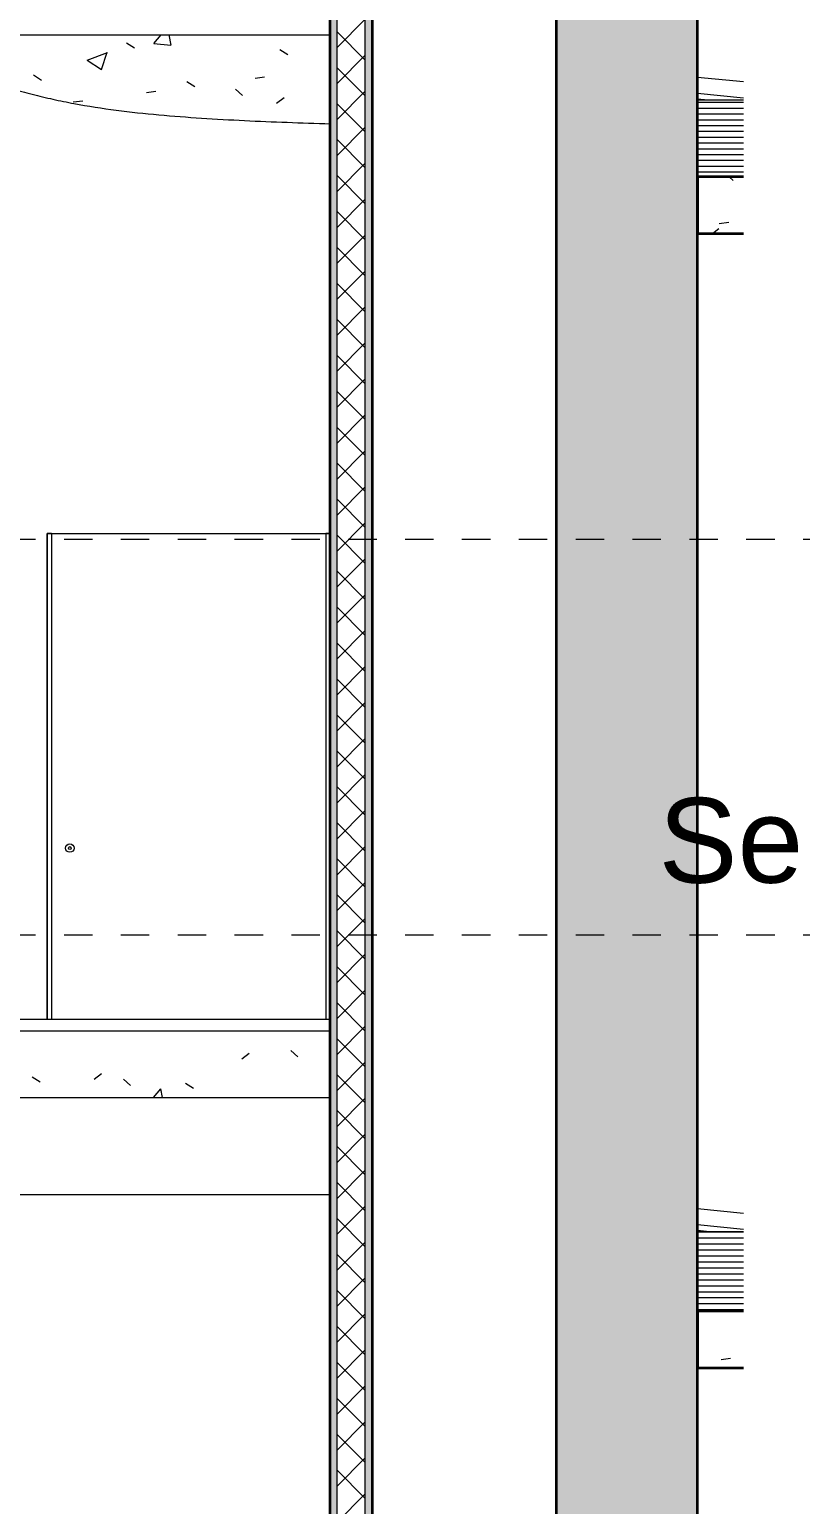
# Model space of a CAD drawing. Header units: metres. Extents: x -144 to 1000, y -717 to 29.
# Drawn here: x 348.96 to 351.67, y -651.8 to -646.61 of the extents above; entities that cross this region are included whole.
import ezdxf

# ---------------------------------------------------------------- set-up
doc = ezdxf.new("R2010")
doc.units = ezdxf.units.M
doc.linetypes.add('Punto 1 mm', pattern=[0.07499999999999998, 0, -0.07499999999999998])
for name, color, linetype, lineweight in [('A-DOOR', 1, 'Continuous', 9), ('A-DOOR-FRAM', 1, 'Continuous', 9), ('A-FLOR', 2, 'Continuous', 9), ('A-FLOR-LEVL', 51, 'Continuous', 9), ('A-FLOR-PATT', 8, 'Continuous', 50), ('A-WALL', 4, 'Continuous', 9), ('C-PRKG', 2, 'Continuous', 9), ('S-COLS', 7, 'Continuous', 9), ('S-STRS', 1, 'Continuous', 9)]:
    doc.layers.add(name, color=color, linetype=linetype, lineweight=lineweight)
doc.layers.add('A-WALL-PATT', color=7, linetype='Continuous', lineweight=35, true_color=0x9c9c9c)
doc.styles.add('Arial', font='arial.ttf', dxfattribs={"height": 0.4335940689947496})

msp = doc.modelspace()

# ---------------------------------------------------------------- hatches: boundary and pattern name
at = {"layer": 'A-WALL-PATT', "true_color": 0x747474}
msp.add_hatch(color=8, dxfattribs=at).paths.add_polyline_path([(350.0187104751728, -652.1865280121972), (350.0435683758385, -652.1865280121972), (350.0435683758385, -638.1666720366891), (350.0187104751728, -638.1666720366891), (350.0187104751728, -650.898450001562)])
at = {"layer": 'A-WALL-PATT', "lineweight": 5, "true_color": 0x747474}
msp.add_hatch(color=8, dxfattribs=at).paths.add_polyline_path([(350.1429999785012, -652.1865280121972), (350.1678578791668, -652.1865280121972), (350.1678578791668, -638.1666720366891), (350.1429999785012, -638.1666720366891), (350.1429999785012, -650.898450001562)])
at = {"layer": 'S-COLS', "true_color": 0x414141}
msp.add_hatch(color=250, dxfattribs=at).paths.add_polyline_path([(350.8141632964814, -652.1865280121972), (351.3113213097947, -652.1865280121972), (351.3113213097947, -602.7802286013728), (350.8141632964814, -602.7802286013728), (350.8141632964814, -650.898450001562)])

# ---------------------------------------------------------------- linework, layer by layer
at = {"layer": 'A-DOOR'}
for p, q in [((349.0393091889398, -648.3882407904646), (350.0037957347793, -648.3882407904646)), ((349.0393091889398, -648.3882407904646), (349.0393091889398, -650.0984643562667)), ((350.0037957347793, -648.3882407904646), (350.0037957347793, -650.0984643562667))]:
    msp.add_line(p, q, dxfattribs=at)
for radius in [0.01491474039948477, 0.004971580133161709]:
    msp.add_circle((349.103939730672, -649.4948219675614), radius, dxfattribs=at)
at = {"layer": 'A-DOOR-FRAM', "lineweight": 5}
for p, q in [((349.0243944485389, -648.3882407904646), (349.0243944485389, -650.0984643562667)), ((349.0393091889398, -648.3882407904646), (349.0243944485389, -648.3882407904646)), ((350.0187104751728, -648.3882407904646), (350.0037957347793, -648.3882407904646))]:
    msp.add_line(p, q, dxfattribs=at)
at = {"layer": 'A-FLOR'}
for p, q in [((351.3113213097947, -646.8619656895869), (351.4737585833043, -646.8619656895869)), ((351.3113213097947, -650.8442013762512), (351.4737585833043, -650.8442013762512))]:
    msp.add_line(p, q, dxfattribs=at)
at = {"layer": 'A-FLOR', "lineweight": 35}
for p, q in [((351.4737585833043, -647.1330252009109), (351.3113213097947, -647.1330252009109)), ((351.3113213097947, -647.1330252009109), (351.3113213097947, -647.3318884062435)), ((351.3113213097947, -647.3318884062435), (351.4737585833043, -647.3318884062435)), ((351.4737585833043, -651.1246077672811), (351.3113213097947, -651.1246077672811)), ((351.3113213097947, -651.1246077672811), (351.3113213097947, -651.3234709726064)), ((351.3113213097947, -651.3234709726064), (351.4737585833043, -651.3234709726064))]:
    msp.add_line(p, q, dxfattribs=at)
at = {"layer": 'A-FLOR-LEVL', "color": 251, "linetype": 'Punto 1 mm', "true_color": 0x6c6c6c}
for p, q in [((347.483259976512, -648.4081271109942), (354.0183689237581, -648.4081271109942)), ((347.483259976512, -649.8001695482787), (354.0183689237581, -649.8001695482787))]:
    msp.add_line(p, q, dxfattribs=at)
at = {"layer": 'A-FLOR-PATT', "color": 9, "lineweight": 5, "true_color": 0xc0c0c0}
for p, q in [((351.3113213097947, -646.8705168074127), (351.4737585833043, -646.8705168074127)), ((351.3113213097947, -646.8909201722824), (351.4737585833043, -646.8909201722824)), ((351.3113213097947, -646.9113235371449), (351.4737585833043, -646.9113235371449)), ((351.3113213097947, -646.9317269020073), (351.4737585833043, -646.9317269020073)), ((351.3113213097947, -646.952130266877), (351.4737585833043, -646.952130266877)), ((351.3113213097947, -646.9725336317467), (351.4737585833043, -646.9725336317467)), ((351.3113213097947, -646.9929369966092), (351.4737585833043, -646.9929369966092)), ((351.3113213097947, -647.0133403614789), (351.4737585833043, -647.0133403614789)), ((351.3113213097947, -647.0337437263486), (351.4737585833043, -647.0337437263486)), ((351.3113213097947, -647.054147091211), (351.4737585833043, -647.054147091211)), ((351.3113213097947, -647.0745504560807), (351.4737585833043, -647.0745504560807)), ((351.3113213097947, -647.0949538209431), (351.4737585833043, -647.0949538209431)), ((351.3113213097947, -647.1153571858129), (351.4737585833043, -647.1153571858129)), ((351.3113213097947, -650.8450863175065), (351.4737585833043, -650.8450863175065)), ((351.3113213097947, -650.866175760432), (351.4737585833043, -650.866175760432)), ((351.3113213097947, -650.8872652033576), (351.4737585833043, -650.8872652033576)), ((351.3113213097947, -650.9083546462832), (351.4737585833043, -650.9083546462832)), ((351.3113213097947, -650.9294440892088), (351.4737585833043, -650.9294440892088)), ((351.3113213097947, -650.9505335321344), (351.4737585833043, -650.9505335321344)), ((351.3113213097947, -650.97162297506), (351.4737585833043, -650.97162297506)), ((351.3113213097947, -650.9927124179783), (351.4737585833043, -650.9927124179783)), ((351.3113213097947, -651.0138018609111), (351.4737585833043, -651.0138018609111)), ((351.3113213097947, -651.0348913038367), (351.4737585833043, -651.0348913038367)), ((351.3113213097947, -651.0559807467623), (351.4737585833043, -651.0559807467623)), ((351.3113213097947, -651.0770701896879), (351.4737585833043, -651.0770701896879)), ((351.3113213097947, -651.0981596326135), (351.4737585833043, -651.0981596326135)), ((351.3113213097947, -651.1192490755391), (351.4737585833043, -651.1192490755391))]:
    msp.add_line(p, q, dxfattribs=at)
at = {"layer": 'A-FLOR-PATT', "color": 8, "lineweight": 5, "true_color": 0x828282}
for p, q in [((351.4234748543947, -647.1330252009109), (351.437271093482, -647.1456671248714)), ((351.3641863408609, -647.3318884062435), (351.3866117524501, -647.314680782704)), ((351.388387294113, -647.2972019858541), (351.421441487151, -647.2928503187838)), ((351.3946215516605, -651.2944359257569), (351.4276757447058, -651.2900842586939))]:
    msp.add_line(p, q, dxfattribs=at)
at = {"layer": 'A-WALL'}
for p, q in [((350.0435683758385, -652.1865280121972), (350.0435683758385, -602.9281120528292)), ((350.1429999785012, -652.1865280121972), (350.1429999785012, -602.9281120528292)), ((349.0243944485389, -650.0984643562667), (349.0243944485389, -648.3882407904646)), ((349.0243944485389, -648.3882407904646), (349.0393091889398, -648.3882407904646)), ((350.0037957347793, -648.3882407904646), (350.0187104751728, -648.3882407904646))]:
    msp.add_line(p, q, dxfattribs=at)
at = {"layer": 'A-WALL', "lineweight": 35}
for p, q in [((350.1678578791668, -652.1865280121972), (350.1678578791668, -602.9281120528292)), ((350.0187104751728, -636.5558800735423), (350.0187104751728, -652.1865280121972))]:
    msp.add_line(p, q, dxfattribs=at)
at = {"layer": 'A-WALL-PATT', "color": 1, "lineweight": 5, "true_color": 0xff0000}
for p, q in [((350.0435683758385, -646.6777740436853), (350.1429999785012, -646.5783424410226)), ((350.1429999785012, -646.7217778238817), (350.0435683758385, -646.6223462212117)), ((350.0435683758385, -646.8043298126038), (350.1429999785012, -646.7048982099338)), ((350.1429999785012, -646.8483335927929), (350.0435683758385, -646.7489019901229)), ((350.0435683758385, -646.930885581515), (350.1429999785012, -646.831453978845)), ((350.1429999785012, -646.9748893617041), (350.0435683758385, -646.8754577590414)), ((350.0435683758385, -647.0574413504262), (350.1429999785012, -646.9580097477635)), ((350.1429999785012, -647.1014451306153), (350.0435683758385, -647.0020135279526)), ((350.0435683758385, -647.1839971193374), (350.1429999785012, -647.0845655166747)), ((350.1429999785012, -647.2280008995265), (350.0435683758385, -647.1285692968711)), ((350.0435683758385, -647.3105528882486), (350.1429999785012, -647.2111212855859)), ((350.1429999785012, -647.354556668445), (350.0435683758385, -647.2551250657823)), ((350.0435683758385, -647.4371086571671), (350.1429999785012, -647.3376770545044)), ((350.1429999785012, -647.4811124373562), (350.0435683758385, -647.3816808346935)), ((350.0435683758385, -647.5636644260783), (350.1429999785012, -647.4642328234156)), ((350.1429999785012, -647.6076682062674), (350.0435683758385, -647.508236603612)), ((350.0435683758385, -647.6902201949895), (350.1429999785012, -647.5907885923341)), ((350.1429999785012, -647.7342239751858), (350.0435683758385, -647.6347923725232)), ((350.0435683758385, -647.8167759639007), (350.1429999785012, -647.7173443612453)), ((350.1429999785012, -647.8607797441043), (350.0435683758385, -647.7613481414344)), ((350.0435683758385, -647.9433317328192), (350.1429999785012, -647.8439001301565)), ((350.1429999785012, -647.9873355130155), (350.0435683758385, -647.8879039103456)), ((350.0435683758385, -648.0698875017304), (350.1429999785012, -647.9704558990677)), ((350.1429999785012, -648.1138912819267), (350.0435683758385, -648.0144596792641)), ((350.0435683758385, -648.1964432706488), (350.1429999785012, -648.0970116679862)), ((350.1429999785012, -648.2404470508379), (350.0435683758385, -648.1410154481753)), ((350.0435683758385, -648.32299903956), (350.1429999785012, -648.2235674368974)), ((350.1429999785012, -648.3670028197491), (350.0435683758385, -648.2675712170865)), ((350.0435683758385, -648.4495548084712), (350.1429999785012, -648.3501232058086)), ((350.1429999785012, -648.4935585886676), (350.0435683758385, -648.3941269859977)), ((350.0435683758385, -648.5761105773897), (350.1429999785012, -648.4766789747198)), ((350.1429999785012, -648.6201143575788), (350.0435683758385, -648.5206827549089)), ((350.0435683758385, -648.7026663463009), (350.1429999785012, -648.603234743631)), ((350.1429999785012, -648.74667012649), (350.0435683758385, -648.6472385238274)), ((350.0435683758385, -648.8292221152121), (350.1429999785012, -648.7297905125495)), ((350.1429999785012, -648.8732258954012), (350.0435683758385, -648.7737942927458)), ((350.0435683758385, -648.9557778841233), (350.1429999785012, -648.8563462814607)), ((350.1429999785012, -648.9997816643197), (350.0435683758385, -648.900350061657)), ((350.0435683758385, -649.0823336530418), (350.1429999785012, -648.9829020503719)), ((350.1429999785012, -649.1263374332309), (350.0435683758385, -649.0269058305682)), ((350.0435683758385, -649.208889421953), (350.1429999785012, -649.1094578192904)), ((350.1429999785012, -649.2528932021421), (350.0435683758385, -649.1534615994867)), ((350.0435683758385, -649.3354451908642), (350.1429999785012, -649.2360135882016)), ((350.1429999785012, -649.3794489710606), (350.0435683758385, -649.2800173683979)), ((350.0435683758385, -649.4620009597754), (350.1429999785012, -649.36256935712)), ((350.1429999785012, -649.5060047399718), (350.0435683758385, -649.4065731373091)), ((350.0435683758385, -649.5885567286866), (350.1429999785012, -649.4891251260312)), ((350.1429999785012, -649.6325605088903), (350.0435683758385, -649.5331289062203)), ((350.0435683758385, -649.7151124976051), (350.1429999785012, -649.6156808949424)), ((350.1429999785012, -649.7591162778015), (350.0435683758385, -649.6596846751315)), ((350.0435683758385, -649.8416682665236), (350.1429999785012, -649.7422366638536)), ((350.1429999785012, -649.8856720467127), (350.0435683758385, -649.78624044405)), ((350.0435683758385, -649.9682240354348), (350.1429999785012, -649.8687924327721)), ((350.1429999785012, -650.0122278156239), (350.0435683758385, -649.9127962129612)), ((350.0435683758385, -650.094779804346), (350.1429999785012, -649.9953482016833)), ((350.1429999785012, -650.1387835845424), (350.0435683758385, -650.0393519818724)), ((350.0435683758385, -650.2213355732645), (350.1429999785012, -650.1219039705945)), ((350.1429999785012, -650.2653393534536), (350.0435683758385, -650.1659077507836)), ((350.0435683758385, -650.3478913421757), (350.1429999785012, -650.2484597395057)), ((350.1429999785012, -650.3918951223648), (350.0435683758385, -650.2924635197021)), ((350.0435683758385, -650.4744471110869), (350.1429999785012, -650.3750155084242)), ((350.1429999785012, -650.518450891276), (350.0435683758385, -650.4190192886133)), ((350.0435683758385, -650.6010028799981), (350.1429999785012, -650.5015712773354)), ((350.1429999785012, -650.6450066601872), (350.0435683758385, -650.5455750575318)), ((350.0435683758385, -650.7275586489093), (350.1429999785012, -650.6281270462466)), ((350.1429999785012, -650.7715624291056), (350.0435683758385, -650.672130826443)), ((350.0435683758385, -650.8541144178278), (350.1429999785012, -650.7546828151578)), ((350.1429999785012, -650.8981181980168), (350.0435683758385, -650.7986865953542)), ((350.0435683758385, -650.980670186739), (350.1429999785012, -650.8812385840763)), ((350.1429999785012, -651.024673966928), (350.0435683758385, -650.9252423642727)), ((350.0435683758385, -651.1072259556502), (350.1429999785012, -651.0077943529948)), ((350.1429999785012, -651.1512297358465), (350.0435683758385, -651.0517981331839)), ((350.0435683758385, -651.2337817245614), (350.1429999785012, -651.134350121906)), ((350.1429999785012, -651.2777855047577), (350.0435683758385, -651.1783539020951)), ((350.0435683758385, -651.3603374934798), (350.1429999785012, -651.2609058908172)), ((350.1429999785012, -651.4043412736762), (350.0435683758385, -651.3049096710063)), ((350.0435683758385, -651.486893262391), (350.1429999785012, -651.3874616597284)), ((350.1429999785012, -651.5308970425874), (350.0435683758385, -651.4314654399248)), ((350.0435683758385, -651.6134490313095), (350.1429999785012, -651.5140174286469)), ((350.1429999785012, -651.6574528114986), (350.0435683758385, -651.558021208836)), ((350.0435683758385, -651.7400048002207), (350.1429999785012, -651.6405731975581)), ((350.1429999785012, -651.7840085804098), (350.0435683758385, -651.6845769777472)), ((350.0435683758385, -651.8665605691319), (350.1429999785012, -651.7671289664693))]:
    msp.add_line(p, q, dxfattribs=at)
at = {"layer": 'C-PRKG'}
for p, q in [((351.4737585833043, -646.7989566103613), (351.3113213097947, -646.7828666390967)), ((351.4737585833043, -646.8555643387633), (351.3113213097947, -646.8394743674987)), ((351.3366377596301, -646.8619656895869), (351.3113213097947, -646.8594580080578)), ((351.4737585833043, -650.7805275756152), (351.3113213097947, -650.7644376043506)), ((351.4737585833043, -650.8371353040172), (351.3113213097947, -650.8210453327526)), ((351.3433484946415, -650.8442013762512), (351.3113213097947, -650.8410289733044))]:
    msp.add_line(p, q, dxfattribs=at)
at = {"layer": 'S-COLS', "lineweight": 35}
for p, q in [((350.8141632964814, -602.7802286013728), (350.8141632964814, -652.1865280121972)), ((351.3113213097947, -652.1865280121972), (351.3113213097947, -602.7802286013728))]:
    msp.add_line(p, q, dxfattribs=at)
at = {"layer": 'S-STRS'}
for p, q in [((348.7811847484315, -646.6332730034599), (350.0191082015788, -646.6332730034599)), ((350.0191082015788, -646.9459252446438), (350.0191082015788, -646.5935003623933)), ((350.0191082015788, -650.0984643562667), (348.7811847484243, -650.0984643562667)), ((350.0191082015788, -650.3732047489145), (350.0191082015788, -650.0984643562667)), ((348.7811847484243, -650.1382369973333), (350.0191082015788, -650.1382369973333)), ((348.8259289696268, -650.3732047489145), (350.0191082015788, -650.3732047489145)), ((350.0187104751728, -650.7149402927869), (348.8259289696268, -650.7149402927869))]:
    msp.add_line(p, q, dxfattribs=at)
at = {"layer": 'S-STRS', "color": 8, "true_color": 0x828282}
for p, q in [((349.399225959334, -646.6638912427632), (349.4249177126455, -646.6332730034599)), ((349.4596977798408, -646.6697616271601), (349.4529672854821, -646.6332730034599)), ((349.2148127335511, -646.7556418146094), (349.235296800585, -646.6945949429326)), ((349.3026979444091, -646.6614356714606), (349.330816122985, -646.6793489268209)), ((349.399157293801, -646.6637100036503), (349.4595401460954, -646.668992818694)), ((349.841978341761, -646.6842265615676), (349.8700965203368, -646.7021398169279)), ((349.1652027377984, -646.7219992018115), (349.2359372150947, -646.6948467799418)), ((349.1652376181644, -646.7217942031828), (349.2154884911995, -646.7556888450242)), ((348.9764213454089, -646.7743431667229), (349.0045395239847, -646.792256422076)), ((349.5157017427607, -646.7971340568299), (349.5438199213365, -646.8150473121902)), ((349.7554979698668, -646.785256908134), (349.7885521629048, -646.7809052410564)), ((349.3728954389278, -646.8356274869118), (349.405949631973, -646.8312758198415)), ((349.6869549968085, -646.8237538352375), (349.7115353929237, -646.8462776184649)), ((349.1158554659394, -646.8694674413316), (349.1489096589773, -646.8651157742686)), ((349.831080320522, -646.873905834899), (349.8575302578663, -646.8536100841418)), ((349.7082301174721, -650.236924503534), (349.7346800548164, -650.2166287527768)), ((349.8813626898025, -650.2067854501117), (349.9059430859249, -650.2293092333391)), ((348.9711173477533, -650.2994188936398), (348.9992355263219, -650.3173321489928)), ((349.1891893012923, -650.3083232904144), (349.2156392386366, -650.2880275396644)), ((349.2922147411425, -650.3079087757039), (349.3167951372577, -650.3304325589313)), ((349.5103977450979, -650.3222097837395), (349.538515923681, -650.3401230391071)), ((349.3979142970036, -650.3732047489145), (349.4241892694897, -650.3418914560505)), ((349.429915831073, -650.3732047489145), (349.4242450752988, -650.3424613796276))]:
    msp.add_line(p, q, dxfattribs=at)
at = {"layer": 'S-STRS'}
msp.add_open_spline([(348.8259289696268, -646.8017795128369), (348.8500300959474, -646.8088860033429), (348.8983512000611, -646.8226541292868), (348.958954166066, -646.8391536136521), (349.0077294674754, -646.8512041609981), (349.0566665345229, -646.8625558757019), (349.1428051240052, -646.8802151864336), (349.2669873604516, -646.8994414692395), (349.4169269973042, -646.9153606091829), (349.5672691868438, -646.9266569693034), (349.7177982966657, -646.9349370199604), (349.8684193955903, -646.9412001348217), (349.9688643798561, -646.9444715433171), (350.0191082015788, -646.9459252446438)], degree=3, knots=[0, 0, 0, 0, 0.0625, 0.125, 0.15625, 0.1875, 0.25, 0.375, 0.5, 0.625, 0.75, 0.875, 1, 1, 1, 1], dxfattribs=at)

# ---------------------------------------------------------------- texts
at = {"layer": 'A-FLOR-LEVL', "style": 'Arial'}
msp.add_text('Semi Sotano', height=0.2982948079896953, dxfattribs=at).set_placement((351.1745526696229, -649.6168313657006))

doc.saveas('drawing.dxf')
